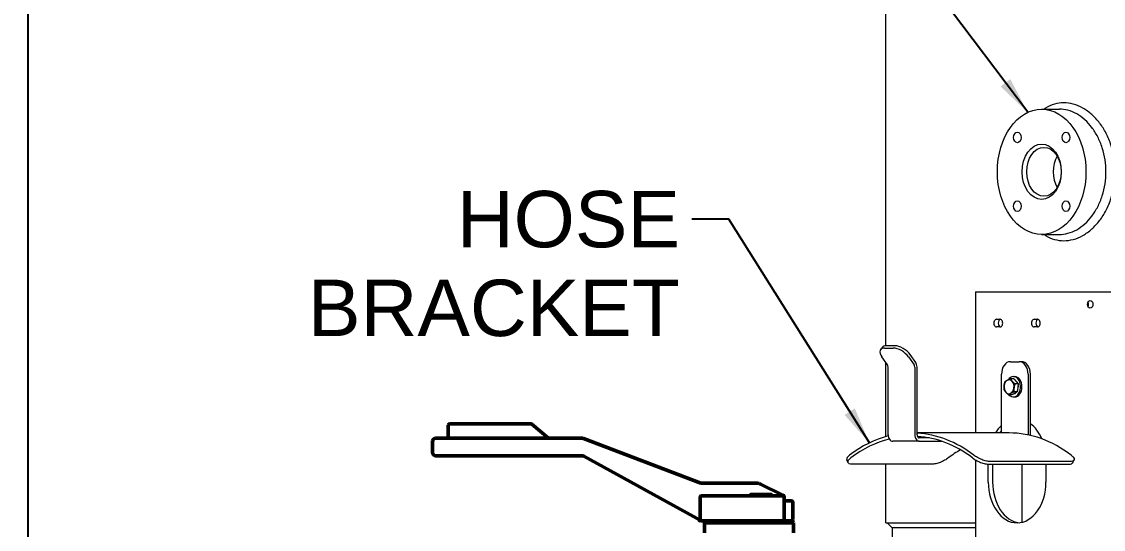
# Model space of a CAD drawing. Header units: inches. Extents: x 19 to 503, y 7 to 322.
# Drawn here: x 44.73 to 87.91, y 56.63 to 76.89 of the extents above; entities that cross this region are included whole.
import ezdxf

# ---------------------------------------------------------------- set-up
doc = ezdxf.new("R2010")
doc.units = ezdxf.units.IN
doc.header["$LTSCALE"] = 15
doc.header["$MEASUREMENT"] = 0
for name, color, linetype, lineweight in [('Dimension (ANSI)', 7, 'Continuous', 25), ('Symbol (ANSI)', 7, 'Continuous', 25), ('Visible (ANSI)', 7, 'Continuous', 50)]:
    doc.layers.add(name, color=color, linetype=linetype, lineweight=lineweight)
doc.styles.add('MEMCOR Medium', font='arial.ttf')
doc.styles.add('Standard D-E', font='arial.ttf')
doc.dimstyles.new('Default (ANSI)', dxfattribs={"dimscale": 15, "dimtxt": 0.15, "dimasz": 0.098425, "dimexe": 0.125, "dimexo": 0.0625, "dimgap": 0.031496, "dimtad": 0, "dimtih": 1, "dimtoh": 1, "dimdec": 4, "dimrnd": 1e-08, "dimzin": 3, "dimdsep": 46, "dimlunit": 5, "dimtxsty": 'MEMCOR Medium', "dimcen": 0.09, "dimdle": 0.393701, "dimclrd": 256, "dimclre": 256, "dimclrt": 256, "dimadec": 0, "dimazin": 1, "dimtfac": 0.8, "dimtofl": 0, "dimtmove": 0, "dimatfit": 3, "dimfxl": 1, "dimfrac": 1, "dimtolj": 1, "dimtzin": 4, "dimlwd": -1, "dimlwe": -1, "dimarcsym": 0})
doc.dimstyles.new('in [mm] D-E NeptuneBenson$7', dxfattribs={"dimscale": 15, "dimtxt": 0.15, "dimasz": 0.098425, "dimexe": 0.125, "dimexo": 0.063, "dimgap": 0.031496, "dimtad": 0, "dimtih": 1, "dimtoh": 1, "dimdec": 4, "dimrnd": 1e-08, "dimzin": 3, "dimdsep": 46, "dimlunit": 5, "dimtxsty": 'Standard D-E', "dimcen": 0.09, "dimdle": 0.393701, "dimclrd": 256, "dimclre": 256, "dimclrt": 256, "dimadec": 1, "dimazin": 1, "dimtfac": 1, "dimtofl": 0, "dimtmove": 0, "dimatfit": 3, "dimfxl": 1, "dimfrac": 1, "dimtolj": 1, "dimtzin": 4, "dimlwd": -1, "dimlwe": -1, "dimarcsym": 0})

# ---------------------------------------------------------------- blocks, each defined once
blk = doc.blocks.new('*D22')
at = {"layer": 'Defpoints', "color": 0, "transparency": 16777216}
for p in [(44.986, 132.401), (84.252, 132.401), (80.752, 44.463)]:
    blk.add_point(p, dxfattribs=at)
at = {"layer": 'Dimension (ANSI)', "transparency": 16777216}
for p, q in [((83.314, 132.401), (43.111, 132.401)), ((44.986, 130.925), (44.986, 104.714)), ((44.986, 45.94), (44.986, 96.226)), ((79.815, 44.463), (43.111, 44.463))]:
    blk.add_line(p, q, dxfattribs=at)
for points in [[(44.74, 130.925), (45.232, 130.925), (44.986, 132.401)], [(44.74, 45.94), (45.232, 45.94), (44.986, 44.463)]]:
    blk.add_solid(points, dxfattribs=at)
at = {"layer": 'Dimension (ANSI)', "transparency": 16777216, "char_height": 2.25, "attachment_point": 5, "style": 'MEMCOR Medium'}
for s, insert in [('\\A1; 87{\\H0.8x;\\S15#16;} in', (44.986, 102.8)), ('\\A1;[2233.6 mm]', (44.986, 98.556))]:
    blk.add_mtext(s, dxfattribs=dict(at, insert=insert))
blk = doc.blocks.new('*D29')
at = {"layer": 'Defpoints', "color": 0, "transparency": 16777216}
for p in [(31.787, 141.416), (102.901, 141.416), (80.752, 44.463)]:
    blk.add_point(p, dxfattribs=at)
at = {"layer": 'Dimension (ANSI)', "transparency": 16777216}
for p, q in [((101.964, 141.416), (29.912, 141.416)), ((31.787, 139.94), (31.787, 89.902)), ((31.787, 45.94), (31.787, 81.414)), ((79.815, 44.463), (29.912, 44.463))]:
    blk.add_line(p, q, dxfattribs=at)
for points in [[(31.54, 139.94), (32.033, 139.94), (31.787, 141.416)], [(31.54, 45.94), (32.033, 45.94), (31.787, 44.463)]]:
    blk.add_solid(points, dxfattribs=at)
at = {"layer": 'Dimension (ANSI)', "transparency": 16777216, "char_height": 2.25, "attachment_point": 5, "style": 'MEMCOR Medium'}
for s, insert in [('\\A1; 96{\\H0.8x;\\S15#16;} in', (31.787, 87.988)), ('\\A1;[2462.6 mm]', (31.787, 83.744))]:
    blk.add_mtext(s, dxfattribs=dict(at, insert=insert))

msp = doc.modelspace()

# ---------------------------------------------------------------- linework, layer by layer
at = {"layer": 'Visible (ANSI)', "linetype": 'Continuous', "lineweight": 18}
for p, q in [((79.2267, 63.95994), (79.2267, 108.15094)), ((85.44539, 73.40094), (86.1529, 73.40094)), ((85.44539, 68.40094), (86.1529, 68.40094)), ((82.806, 66.11344), (83.0081, 66.11344)), ((82.806, 66.11344), (82.806, 60.48027)), ((83.0081, 66.11344), (85.92138, 66.11344)), ((85.92138, 66.11344), (86.89719, 66.11344)), ((86.89719, 66.11344), (88.20766, 66.11344)), ((83.64803, 65.01844), (83.78238, 65.01844)), ((85.1471, 65.01844), (85.28145, 65.01844)), ((83.78238, 64.70844), (83.64803, 64.70844)), ((85.28145, 64.70844), (85.1471, 64.70844)), ((79.58971, 63.96007), (79.23615, 63.96007)), ((79.0779, 63.89519), (79.0129, 63.80327)), ((79.29084, 63.19888), (79.0676, 63.51459)), ((79.17115, 63.86814), (79.52471, 63.86814)), ((80.12826, 63.51459), (80.3515, 63.19888)), ((80.4165, 63.2908), (80.19326, 63.60651)), ((79.2267, 60.33426), (79.2267, 63.28959)), ((79.31777, 60.41047), (79.31777, 63.10695)), ((80.37843, 63.10695), (80.37843, 60.41047)), ((80.47035, 60.41047), (80.47035, 63.10695)), ((84.19604, 63.32344), (84.54959, 63.32344)), ((84.64152, 63.32344), (84.54959, 63.32344)), ((83.84249, 60.48027), (83.84249, 62.82344)), ((84.33852, 62.64295), (84.20211, 62.64295)), ((84.31625, 62.72944), (84.37282, 62.72944)), ((84.33852, 62.64295), (84.42636, 62.53861)), ((84.90315, 62.82344), (84.90315, 60.41047)), ((84.99507, 60.41047), (84.99507, 62.82344)), ((84.5142, 62.43427), (84.3778, 62.43427)), ((84.42636, 62.53861), (84.5142, 62.43427)), ((84.49423, 62.27451), (84.47425, 62.11476)), ((84.5142, 62.43427), (84.49423, 62.27451)), ((84.25862, 62.00393), (84.12222, 62.00393)), ((84.36644, 62.05934), (84.25862, 62.00393)), ((84.31625, 61.91744), (84.37282, 61.91744)), ((84.47425, 62.11476), (84.33785, 62.11476)), ((84.47425, 62.11476), (84.36644, 62.05934)), ((84.14796, 60.48027), (80.47035, 60.48027)), ((80.56227, 60.15047), (79.50161, 60.15047)), ((80.96803, 60.28047), (80.56227, 60.28047)), ((80.56227, 60.15047), (81.45327, 60.15047)), ((77.72046, 59.29306), (77.67135, 59.40297)), ((81.0597, 59.23076), (77.87772, 59.23076)), ((79.2267, 56.90094), (79.2267, 59.23076)), ((82.806, 59.40557), (82.806, 45.21344)), ((83.31216, 58.52344), (83.31216, 59.23197)), ((83.34712, 59.23076), (86.52911, 59.23076)), ((86.57821, 59.34065), (83.39623, 59.34065)), ((83.48893, 59.23076), (83.48893, 58.52344)), ((84.65287, 59.23076), (84.65287, 56.9153)), ((85.61732, 59.23076), (85.61732, 58.52344)), ((86.68636, 59.29306), (86.73547, 59.40297)), ((79.2267, 56.90094), (82.806, 56.90094)), ((79.47641, 56.70094), (79.27641, 56.90094)), ((79.47641, 56.70094), (79.47641, 55.90094)), ((82.806, 56.70094), (79.47641, 56.70094))]:
    msp.add_line(p, q, dxfattribs=at)
at = {"layer": 'Visible (ANSI)'}
for p, q in [((61.76278, 60.78631), (61.76278, 60.29131)), ((65.05569, 60.84631), (61.82278, 60.84631)), ((65.75721, 60.27599), (65.09426, 60.83228)), ((61.13778, 60.14631), (61.13778, 59.69631)), ((67.11478, 60.27131), (61.26278, 60.27131)), ((71.84129, 58.4795), (67.15928, 60.26312)), ((61.26278, 59.57131), (67.10566, 59.57131)), ((67.16593, 59.55583), (71.80992, 57.0004)), ((74.13328, 58.47131), (71.88579, 58.47131)), ((74.21958, 58.44291), (74.18918, 58.45812)), ((75.09123, 58.00709), (74.21958, 58.44291)), ((71.81407, 57.91131), (71.81407, 57.06661)), ((71.8757, 57.97131), (75.08198, 57.97131)), ((73.82113, 57.98131), (73.82113, 58.01131)), ((73.9814, 58.02131), (73.83113, 58.02131)), ((73.99423, 58.02131), (73.9814, 58.02131)), ((74.33316, 58.02131), (73.99423, 58.02131)), ((74.33034, 58.01131), (74.33034, 57.98131)), ((74.34034, 58.02131), (74.33316, 58.02131)), ((74.65433, 58.02131), (74.34034, 58.02131)), ((74.66433, 57.98131), (74.66433, 58.01131)), ((75.08198, 57.97131), (75.10278, 57.97131)), ((75.10527, 58.00007), (75.09123, 58.00709)), ((75.13355, 57.98593), (75.10527, 58.00007)), ((75.1363, 57.98456), (75.13355, 57.98593)), ((75.16278, 57.94311), (75.16278, 57.91131)), ((75.16278, 57.03131), (75.16278, 57.91131)), ((75.22278, 57.77131), (75.45278, 57.77131)), ((75.51278, 57.03131), (75.51278, 57.71131)), ((75.08198, 56.97131), (71.82278, 56.97131)), ((72.07002, 56.97131), (71.99128, 56.89257)), ((75.53428, 56.89257), (71.99128, 56.89257)), ((71.99128, 56.89257), (71.99128, 56.49887)), ((75.10278, 56.97131), (75.08198, 56.97131)), ((75.10278, 56.97131), (75.45554, 56.97131)), ((75.45554, 56.97131), (75.53428, 56.89257)), ((75.53428, 56.89257), (75.53428, 56.49887))]:
    msp.add_line(p, q, dxfattribs=at)
for centre, radius, start, end in [((61.82278, 60.78631), 0.06, 90, 180), ((65.05569, 60.78631), 0.06, 50, 90), ((61.26278, 60.14631), 0.125, 90, 180), ((61.74278, 60.29131), 0.02, 270, 0), ((65.77006, 60.29131), 0.02, 230, 270), ((67.11478, 60.14631), 0.125, 69.145542, 90), ((61.26278, 59.69631), 0.125, 180, 270), ((67.10566, 59.44631), 0.125, 61.17757, 90), ((71.88579, 58.59631), 0.125, 249.145542, 270), ((74.13328, 58.34631), 0.125, 63.434949, 90), ((73.81113, 57.98131), 0.01, 270, 0), ((73.83113, 58.01131), 0.01, 90, 180), ((74.32034, 57.98131), 0.01, 270, 0), ((74.34034, 58.01131), 0.01, 90, 180), ((74.65433, 58.01131), 0.01, 0, 90), ((74.67433, 57.98131), 0.01, 180, 270), ((75.10278, 57.91131), 0.06, 0, 90), ((75.22278, 57.83131), 0.06, 180, 270), ((75.45278, 57.71131), 0.06, 0, 90), ((71.82278, 57.03131), 0.06, 184.869017, 270), ((75.10278, 57.03131), 0.06, 270, 0), ((75.45278, 57.03131), 0.06, 270, 0)]:
    msp.add_arc(centre, radius, start, end, dxfattribs=at)
at = {"layer": 'Visible (ANSI)', "linetype": 'Continuous', "lineweight": 18}
for centre, major_axis in [((85.44539, 70.90094), (0, 2.5)), ((84.47664, 72.27096), (0, 0.21094)), ((86.41414, 72.27096), (0, -0.21094)), ((85.44539, 70.90094), (0, -1.105)), ((85.53731, 70.90094), (0, 0.975)), ((84.47664, 69.53092), (0, 0.21094)), ((86.41414, 69.53092), (0, -0.21094)), ((87.38301, 65.61344), (0, -0.155))]:
    msp.add_ellipse(centre, major_axis=major_axis, ratio=0.70710678, dxfattribs=at)
for centre, major_axis, ratio, start_param, end_param in [((86.5909, 70.90094), (0, -0.975), 0.70710678, 4.01124167, 5.41353629), ((87.20624, 65.61344), (0, 0.155), 0.70710678, 4.07971898, 5.34505898), ((83.64803, 64.86344), (0, -0.155), 0.70710678, 3.14159265, 6.28318531), ((83.82481, 64.86344), (0, 0.155), 0.70710678, 0.19477764, 2.94681501), ((83.78238, 64.86344), (0, 0.155), 0.70710678, 3.14159265, 6.28318531), ((85.1471, 64.86344), (0, -0.155), 0.70710678, 3.14159265, 6.28318531), ((85.32387, 64.86344), (0, 0.155), 0.70710678, 0.19477764, 2.94681501), ((85.28145, 64.86344), (0, 0.155), 0.70710678, 3.14159265, 6.28318531), ((79.48615, 63.60651), (-0.40825, 0.28868), 0.5, 5.6677056, 6.28318531), ((79.83971, 63.60651), (-0.40825, 0.28868), 0.5, 4.09690927, 5.6677056), ((79.42115, 63.51459), (-0.40825, 0.28868), 0.5, 5.6677056, 7.23850193), ((79.77471, 63.51459), (0.40825, -0.28868), 0.5, 0.95531662, 2.52611294), ((79.22584, 63.10695), (0, -0.13), 0.70710678, 1.57079633, 2.35619449), ((80.2865, 63.10695), (0, 0.13), 0.70710678, 4.71238898, 5.49778714), ((80.2865, 63.10695), (0, -0.26), 0.70710678, 1.57079633, 2.35619449), ((84.19604, 62.82344), (0, 0.5), 0.70710678, 0, 1.57079633), ((84.54959, 62.82344), (0, 0.5), 0.70710678, 4.71238898, 6.28318531), ((84.64152, 62.82344), (0, 0.5), 0.70710678, 4.71238898, 6.28318531), ((84.14442, 62.32344), (0, 0.281), 0.70710678, 5.58457913, 6.63177669), ((84.31625, 62.32344), (0, -0.406), 0.70710678, 5.6182908, 10.23616266), ((84.37282, 62.32344), (0, -0.406), 0.70710678, 0, 3.14159265), ((84.14442, 62.32344), (0, -0.281), 0.70710678, 4.53738158, 5.58457913), ((84.14442, 62.32344), (0, 0.281), 0.70710678, 0.34859138, 1.39578893), ((84.14442, 62.32344), (0, -0.281), 0.70710678, 0.34859138, 1.39578893), ((84.14442, 62.32344), (0, 0.281), 0.70710678, 4.53738158, 5.58457913), ((84.31625, 62.32344), (0, 0.281), 0.70710678, 5.24462856, 5.9245297), ((84.31625, 62.32344), (0, -0.281), 0.70710678, 0.97404683, 1.81753103), ((84.14442, 62.32344), (0, -0.281), 0.70710678, 5.58457913, 6.63177669), ((84.31625, 62.32344), (0, -0.281), 0.70710678, 0.10141056, 0.5957722), ((80.25887, 53.11027), (0, 7.37), 0.70710678, 5.78754415, 6.24259348), ((84.46474, 59.40344), (0, 1.63), 0.70710678, 0.57029133, 0.84913897), ((84.64152, 59.40344), (0, -1.63), 0.70710678, 3.90758363, 3.99073162), ((84.14796, 53.11027), (0, 7.37), 0.70710678, 5.78754415, 6.28318531), ((84.46474, 59.40344), (0, -1.63), 0.70710678, 2.11404801, 2.66345926), ((80.25887, 53.11027), (0, 7.37), 0.70710678, 0.18090041, 0.49564116), ((80.25887, 53.11027), (0, 7.24), 0.70710678, 0.17578008, 0.49442012), ((79.50161, 60.41047), (0, -0.26), 0.70710678, 4.71238898, 6.28318531), ((80.56227, 60.41047), (0, -0.26), 0.70710678, 4.71238898, 6.28318531), ((80.56227, 60.41047), (0, -0.13), 0.70710678, 4.71238898, 6.28318531), ((80.25887, 53.11027), (0, 7.24), 0.70710678, 5.78876518, 6.23927868), ((84.81122, 60.41047), (0, 0.13), 0.70710678, 4.65113704, 4.71238898), ((84.81122, 60.41047), (0, -0.26), 0.70710678, 1.46300553, 1.57079633), ((84.14796, 53.11027), (0, 7.24), 0.70710678, 0.38961712, 0.49442012), ((84.46474, 58.52344), (0, -1.63), 0.70710678, 4.71238898, 7.85398163), ((84.64152, 58.52344), (0, -1.63), 0.70710678, 4.71238898, 6.20642283)]:
    msp.add_ellipse(centre, major_axis=major_axis, ratio=ratio, start_param=start_param, end_param=end_param, dxfattribs=at)
for points, knots in [([(85.53936, 68.40095), (85.55975, 68.38709), (85.58036, 68.37378), (85.7157, 68.29086), (85.83644, 68.23777), (86.08215, 68.16812), (86.20711, 68.15157), (86.45144, 68.15157), (86.57908, 68.16812), (86.83575, 68.23777), (86.96477, 68.29086), (87.21463, 68.4312), (87.33567, 68.51856), (87.56135, 68.72039), (87.66597, 68.83488), (87.85233, 69.07881), (87.94047, 69.21662), (88.09667, 69.51675), (88.16474, 69.67907), (88.27442, 70.01771), (88.31612, 70.19432), (88.37088, 70.54955), (88.38393, 70.72817), (88.38393, 71.07371), (88.37088, 71.25233), (88.31612, 71.60756), (88.27442, 71.78416), (88.16474, 72.12281), (88.09667, 72.28513), (87.94047, 72.58526), (87.85233, 72.72307), (87.66597, 72.967), (87.56135, 73.08149), (87.33567, 73.28332), (87.21463, 73.37068), (86.96477, 73.51102), (86.83575, 73.56411), (86.57908, 73.63376), (86.45144, 73.65031), (86.20711, 73.65031), (86.08215, 73.63376), (85.83644, 73.56411), (85.7157, 73.51102), (85.58036, 73.4281), (85.55975, 73.41479), (85.53936, 73.40093)], [7.65976502, 7.65976502, 7.65976502, 7.65976502, 7.89895296, 7.89895296, 9.21544017, 9.21544017, 10.53192738, 10.53192738, 11.84841459, 11.84841459, 13.1649018, 13.1649018, 14.48138901, 14.48138901, 15.79787622, 15.79787622, 17.11437085, 17.11437085, 18.43086548, 18.43086548, 19.74736012, 19.74736012, 21.06385475, 21.06385475, 22.38034939, 22.38034939, 23.69684402, 23.69684402, 25.01333865, 25.01333865, 26.32983329, 26.32983329, 27.6463205, 27.6463205, 28.96280771, 28.96280771, 30.27929492, 30.27929492, 31.59578213, 31.59578213, 32.91226934, 32.91226934, 34.22875655, 34.22875655, 34.46794448, 34.46794448, 34.46794448, 34.46794448]), ([(86.1529, 68.40094), (86.26397, 68.40094), (86.3799, 68.41598), (86.61277, 68.4793), (86.7297, 68.52757), (86.95596, 68.65517), (87.06546, 68.7346), (87.26946, 68.91814), (87.36395, 69.02225), (87.53216, 69.24409), (87.61166, 69.36942), (87.75247, 69.64235), (87.81378, 69.78996), (87.91255, 70.0979), (87.95008, 70.25848), (87.99936, 70.58147), (88.0111, 70.74387), (88.0111, 71.05801), (87.99936, 71.22041), (87.95008, 71.54339), (87.91255, 71.70398), (87.81378, 72.01192), (87.75247, 72.15952), (87.61166, 72.43246), (87.53216, 72.55779), (87.36395, 72.77963), (87.26946, 72.88374), (87.06546, 73.06727), (86.95596, 73.14671), (86.7297, 73.27431), (86.61277, 73.32258), (86.3799, 73.3859), (86.26397, 73.40094), (86.1529, 73.40094)], [-28.7249928, -28.7249928, -28.7249928, -28.7249928, -27.52812031, -27.52812031, -26.33124782, -26.33124782, -25.13437533, -25.13437533, -23.93750284, -23.93750284, -22.74062593, -22.74062593, -21.54374902, -21.54374902, -20.34687211, -20.34687211, -19.1499952, -19.1499952, -17.95311829, -17.95311829, -16.75624138, -16.75624138, -15.55936447, -15.55936447, -14.36248756, -14.36248756, -13.16561507, -13.16561507, -11.96874258, -11.96874258, -10.77187009, -10.77187009, -9.5749976, -9.5749976, -9.5749976, -9.5749976]), ([(77.78036, 59.59339), (77.74127, 59.5635), (77.70872, 59.53084), (77.66919, 59.46939), (77.66218, 59.44064), (77.6677, 59.41262), (77.66927, 59.40772), (77.67141, 59.403)], [5.7511729, 5.7511729, 5.7511729, 5.7511729, 6.23002731, 6.23002731, 6.70888172, 6.70888172, 6.81364761, 6.81364761, 6.81364761, 6.81364761]), ([(83.39623, 59.34065), (83.35183, 59.34065), (83.29699, 59.34739), (83.17928, 59.37442), (83.11639, 59.39469), (82.99983, 59.44064), (82.93839, 59.46939), (82.82672, 59.53084), (82.77647, 59.5635), (82.73738, 59.59339)], [3.83284768, 3.83284768, 3.83284768, 3.83284768, 4.3112545, 4.3112545, 4.78966133, 4.78966133, 5.26851574, 5.26851574, 5.74737015, 5.74737015, 5.74737015, 5.74737015]), ([(86.62646, 59.59339), (86.66555, 59.5635), (86.6981, 59.53084), (86.73764, 59.46939), (86.74464, 59.44064), (86.7356, 59.39469), (86.71897, 59.37442), (86.66247, 59.34739), (86.6226, 59.34065), (86.57821, 59.34065)], [1.91832521, 1.91832521, 1.91832521, 1.91832521, 2.39717963, 2.39717963, 2.87603404, 2.87603404, 3.35444086, 3.35444086, 3.83284768, 3.83284768, 3.83284768, 3.83284768]), ([(77.87772, 59.23076), (77.83332, 59.23076), (77.79346, 59.23749), (77.73696, 59.26452), (77.72033, 59.28478), (77.7113, 59.33071), (77.71832, 59.35943), (77.75789, 59.42081), (77.79046, 59.45341), (77.82958, 59.48323)], [7.66611289, 7.66611289, 7.66611289, 7.66611289, 8.14452025, 8.14452025, 8.6229276, 8.6229276, 9.10179881, 9.10179881, 9.58067001, 9.58067001, 9.58067001, 9.58067001]), ([(81.71867, 59.48323), (81.67955, 59.45341), (81.62928, 59.42081), (81.51757, 59.35943), (81.45612, 59.33071), (81.33954, 59.28478), (81.27665, 59.26452), (81.15894, 59.23749), (81.10409, 59.23076), (81.0597, 59.23076)], [5.75155612, 5.75155612, 5.75155612, 5.75155612, 6.23042733, 6.23042733, 6.70929853, 6.70929853, 7.18770589, 7.18770589, 7.66611324, 7.66611324, 7.66611324, 7.66611324]), ([(82.68816, 59.48323), (82.72727, 59.45341), (82.77755, 59.42081), (82.88925, 59.35943), (82.95071, 59.33071), (83.06729, 59.28478), (83.13018, 59.26452), (83.24789, 59.23749), (83.30273, 59.23076), (83.34712, 59.23076)], [1.91849933, 1.91849933, 1.91849933, 1.91849933, 2.39737053, 2.39737053, 2.87624174, 2.87624174, 3.35464909, 3.35464909, 3.83305645, 3.83305645, 3.83305645, 3.83305645]), ([(86.52911, 59.23076), (86.5735, 59.23076), (86.61336, 59.23749), (86.66368, 59.26156), (86.67865, 59.27623), (86.6863, 59.29308)], [3.833056446, 3.833056446, 3.833056446, 3.833056446, 4.311463801, 4.311463801, 4.685104943, 4.685104943, 4.685104943, 4.685104943])]:
    msp.add_open_spline(points, degree=3, knots=knots, dxfattribs=at)
for points in [[(84.07655, 62.58754), (84.12659, 62.61326), (84.20211, 62.64295)], [(84.20211, 62.64295), (84.23144, 62.58704), (84.27221, 62.53861)], [(83.94653, 62.21261), (83.93949, 62.29822), (83.94876, 62.37237)], [(84.01663, 62.10827), (83.97586, 62.15669), (83.94653, 62.21261)], [(83.94876, 62.37237), (83.95803, 62.44651), (83.98648, 62.53212)], [(83.98648, 62.53212), (84.02651, 62.56182), (84.07655, 62.58754)], [(84.27221, 62.53861), (84.31298, 62.49019), (84.3778, 62.43427)], [(84.34008, 62.27451), (84.33081, 62.20037), (84.33785, 62.11476)], [(84.3778, 62.43427), (84.34935, 62.34866), (84.34008, 62.27451)], [(84.12222, 62.00393), (84.05739, 62.05984), (84.01663, 62.10827)], [(84.21229, 62.05934), (84.16225, 62.03362), (84.12222, 62.00393)], [(84.33785, 62.11476), (84.26233, 62.08506), (84.21229, 62.05934)]]:
    msp.add_rational_spline(points, [1, 1.0379548493, 1], degree=2, dxfattribs=at)
at = {"layer": 'Visible (ANSI)'}
for points, knots in [([(71.81407, 57.91131), (71.81407, 57.91866), (71.81582, 57.92729), (71.82155, 57.94092), (71.82658, 57.9483), (71.83727, 57.95882), (71.84487, 57.9638), (71.85898, 57.96955), (71.86802, 57.97131), (71.8757, 57.97131)], [0, 0, 0, 0, 0.055947917, 0.055947917, 0.112646226, 0.112646226, 0.170293409, 0.170293409, 0.228788544, 0.228788544, 0.228788544, 0.228788544]), ([(75.1363, 57.98456), (75.13637, 57.98452), (75.13645, 57.98448), (75.13984, 57.98277), (75.14532, 57.97987), (75.15046, 57.97497)], [-0.0006488507, -0.0006488507, -0.0006488507, -0.0006488507, 0, 0, 0.02871512, 0.02871512, 0.02871512, 0.02871512]), ([(75.15046, 57.97497), (75.15548, 57.9702), (75.15816, 57.96538), (75.16072, 57.95936), (75.16149, 57.95687), (75.16252, 57.95178), (75.16278, 57.94919), (75.16278, 57.94659)], [0, 0, 0, 0, 0.055402638, 0.055402638, 0.091701074, 0.091701074, 0.127427899, 0.127427899, 0.127427899, 0.127427899]), ([(71.81196, 57.03131), (71.81136, 57.02681), (71.81118, 57.02254), (71.81135, 57.01446), (71.81173, 57.01088), (71.81244, 57.00492), (71.8128, 57.00238), (71.81232, 57.00013), (71.81184, 56.99978), (71.81068, 57.00003), (71.81032, 57.00018), (71.80992, 57.0004)], [-2.024502921, -2.024502921, -2.024502921, -2.024502921, -1.984405791, -1.984405791, -1.94129526, -1.94129526, -1.894654375, -1.894654375, -1.86412594, -1.86412594, -1.852017654, -1.852017654, -1.852017654, -1.852017654]), ([(71.81407, 57.06661), (71.81407, 57.05826), (71.81374, 57.04929), (71.81273, 57.03766), (71.81238, 57.03439), (71.81196, 57.03131)], [0, 0, 0, 0, 0.0635761667, 0.0635761667, 0.0897490203, 0.0897490203, 0.0897490203, 0.0897490203])]:
    msp.add_open_spline(points, degree=3, knots=knots, dxfattribs=at)
msp.add_open_spline([(75.16278, 57.94311), (75.16278, 57.94429), (75.16278, 57.94545), (75.16278, 57.94659)], degree=3, dxfattribs=at)

# ---------------------------------------------------------------- texts
at = {"layer": 'Symbol (ANSI)', "insert": (71.0069, 70.13819), "char_height": 2.2500001, "width": 14.851373, "attachment_point": 3, "line_spacing_factor": 0.944221, "style": 'Standard D-E'}
msp.add_mtext('\\fArial|b0|i0;HOSE\\P\\fArial|b0|i0;BRACKET', dxfattribs=at)

# ---------------------------------------------------------------- dimensions: what is measured, and where the dimension line sits
at = {"layer": 'Dimension (ANSI)'}
for base, p2, text, picture, middle in [((31.78653, 141.41594), (102.90141, 141.41594), ' <> in\\X[2462.6 mm]', '*D29', (31.78653, 85.65814)), ((44.98609, 132.40094), (84.25199, 132.40094), ' <> in\\X[2233.6 mm]', '*D22', (44.98609, 100.47012))]:
    dim = msp.add_linear_dim(base=base, p1=(80.75243, 44.46344), p2=p2, angle=90, text=text, dimstyle='Default (ANSI)', override={"dimgap": 0.031496, "dimdec": 4, "dimpost": '', "dimtol": 0, "dimlim": 0, "dimtp": 0, "dimtm": 0, "dimtdec": 2, "dimatfit": 1}, dxfattribs=at)
    dim.commit()
    dim.dimension.update_dxf_attribs({"geometry": picture, "text_midpoint": middle, "dimtype": 160})

# ---------------------------------------------------------------- leaders
at = {"layer": 'Symbol (ANSI)', "annotation_type": 0, "has_hookline": 1, "hookline_direction": 1}
for points, text_width in [([(84.88868, 73.27373), (74.81728, 86.62939), (73.3409, 86.62939)], 23.21982), ([(78.56833, 60.08171), (72.95572, 69.01319), (71.47934, 69.01319)], 14.55287)]:
    msp.add_leader(points, dimstyle='in [mm] D-E NeptuneBenson$7', override={"dimtad": 0}, dxfattribs=dict(at, text_width=text_width))

doc.saveas('drawing.dxf')
